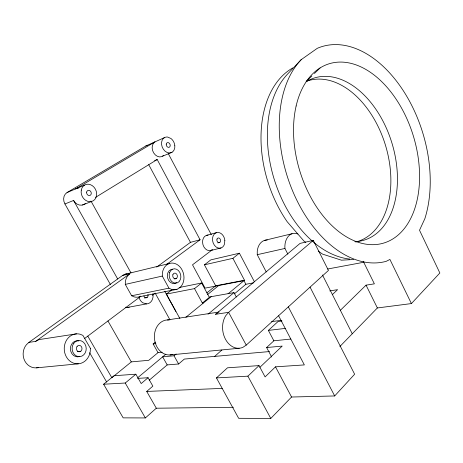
<?xml version="1.0" encoding="UTF-8"?>
<svg xmlns="http://www.w3.org/2000/svg" width="463" height="463" viewBox="0 0 463 463"><rect width="100%" height="100%" fill="white"/><g stroke="black" fill="none" stroke-linecap="round" stroke-linejoin="round"><path stroke-width="0.69" d="M266.242 271.949L257.243 254.685L257.266 251.079A15.505 11.193 77.2 0 1 267.273 240.019M162.287 276.07L162.386 272.921A13.462 10.742 77.8 0 1 174.904 263.511A13.462 10.742 77.8 0 1 183.846 279.785A13.462 10.742 77.8 0 1 171.408 289.352L168.937 288.171L162.287 276.07L125.282 284.398L125.404 281.435A12.669 10.481 78.1 0 1 129.848 273.743L122.498 275.52L28.891 342.4L26.362 344.761A13.849 12.507 -89.6 0 0 24.852 361.065A13.849 12.507 -89.6 0 0 38.452 367.529M278.633 315.841L304.359 364.913L275.497 366.835L265.096 376.917L259.025 365.602L227.495 367.807L216.441 377.918L238.659 418.303L270.774 418.43L291.568 397.022L334.68 395.952L354.635 374.22L310.06 287.135M339.883 346.503L377.374 307.959L411.41 303.572L439.85 272.991L419.519 230.244L424.843 218.698A112.081 71.14 73 0 0 404.286 92.253A112.081 71.14 73 0 0 317.277 48.32L301.222 59.64L287.847 73.779A102.531 66.539 73 0 0 275.277 182.625A102.531 66.539 73 0 0 349.687 259.054M340.363 310.291L366.048 285.156L374.382 283.836L363.218 261.265M306.176 81.552L311.848 76.007M314.423 73.49L320.089 67.945M259.876 367.333L282.21 346.081L266.63 347.545L271.665 357.008M332.422 294.549L337.579 289.67L329.731 290.909M216.441 377.918L247.896 376.159L259.025 365.602M266.63 347.545L273.864 340.791L290.845 339.049M273.864 340.791L268.366 330.403L278.113 321.484L282.008 320.986M246.229 345.114L228.618 312.334L225.857 315.54A19.487 14.648 82.5 0 0 225.487 339.281A19.487 14.648 82.5 0 0 242.953 347.302L246.229 345.114L328.452 270.427L313.289 240.384L300.076 243.388L215.555 314.302L228.618 312.334L313.289 240.384M156.315 408.216L146.719 391.426L152.859 386.142L148.079 377.727L141.198 383.555L135.856 374.202L114.072 375.725L103.614 384.232L123.181 417.863L145.353 417.944L156.315 408.216L233.427 407.284M214.323 356.713L221.846 350.034M149.213 380.198L167.189 364.919L178.614 363.987L184.338 359.068L269.588 351.556M167.189 364.919L162.658 356.846L174.024 355.769L176.16 353.964M137.962 377.513L165.841 354.183M234.411 293.843L245.888 284.276L253.707 282.818M103.614 384.232L125.247 383.023L135.856 374.202M208.014 314.209L233.989 292.61L236.304 296.957M162.148 352.221L158.022 352.644L148.779 360.295L131.307 361.892L111.855 377.727L87.785 336.121M228.068 293.797L244.481 280.225L232.912 258.325L204.414 264.819L215.665 285.781L244.481 280.225M158.022 352.644L153.126 343.934L155.348 342.128M185.877 317.277L211.197 296.661M179.864 318.503L166.414 294.086L194.518 288.611L202.348 303.039L209.907 296.893L233.989 292.61M207.661 294.462L218.75 285.503M206.851 292.882L215.665 285.781M194.518 288.611L201.613 283.015L209.351 297.344M232.912 258.325L239.394 253.209L254.453 281.845M166.414 294.086L171.808 289.936M204.414 264.819L210.844 259.865L239.394 253.209M152.35 295.319L155.209 293.148M84.364 338.69L140.793 296.297M166.448 264.576L200.08 239.776L157.194 159.527L154.573 160.62M156.668 267.087L190.461 242.346L200.08 239.776M28.891 342.4L35.68 341.381L129.848 273.743M95.476 197.4L157.194 159.527M110.402 284.508L64.93 203.963A8.687 7.385 65 0 1 67.048 192.55L145.839 145.961L164.365 137.679M67.048 192.55L84.59 185.09M162.594 156.21L172.08 152.246M64.93 203.963L73.559 200.467A8.832 7.443 65.4 0 0 83.716 204.582M82.495 205.016L91.5 201.503M206.533 235.337L216.464 232.646M217.813 242.907L219.821 242.392M210.978 250.454L220.973 247.983M124.952 274.275L169.406 263.488M264.379 240.436L292.014 233.728M257.243 254.685L284.924 248.452L287.859 254.164M174.36 278.888L176.403 278.448M125.282 284.398L131.648 295.759L168.937 288.171M179.059 287.552L201.613 283.015M139.508 296.737L177.022 289.271M144.415 297.998L147.147 297.46M327.665 269.003L363.935 262.232M127.51 307.42L146.54 303.902A8.699 7.142 79.4 0 0 152.402 299.422L152.958 297.327A8.699 7.142 79.4 0 0 152.888 293.976M202.348 303.039L203.639 302.819M76.58 333.846L41.89 339.159A14.04 12.611 89.7 0 0 35.68 341.381M167.38 319.939L219.109 312.021M271.567 321.606L281.562 320.315M77.257 351.677L80.776 351.255M153.126 343.934L155.909 343.604M268.366 330.403L285.272 328.417M36.502 367.853L78.386 363.802M170.054 354.936L239.232 348.245M137.569 378.387L148.079 377.727M353.61 259.494L341.491 260.189L322.589 254.146L318.208 251.073M146.719 391.426L222.188 388.399M146.54 303.902L142.859 302.831A8.699 7.142 79.4 0 1 139.103 297.628M131.648 295.759L134.044 296.852A12.669 10.481 78.1 0 0 140.769 296.181M305.707 242.305L303.994 241.101L287.216 221.76A101.692 66.527 73 0 1 292.819 67.911M89.648 352.742L106.652 382.027M125.247 383.023L145.353 417.944M107.948 320.969L131.307 361.892M73.559 200.467L117.666 278.969M174.024 355.769L178.614 363.987M90.939 201.035L131.006 272.915M155.244 293.258L169.95 319.806M164.73 291.285L175.853 311.466M247.896 376.159L270.774 418.43M148.698 164.625L190.461 242.346M275.497 366.835L291.568 397.022M168.196 153.444L211.348 234.747M245.888 284.276L243.966 280.647L205.097 288.131L192.51 264.813L212.384 249.707A7.877 6.031 75.5 0 1 202.973 244.742A7.877 6.031 75.5 0 1 208.101 235.135M288.322 306.882L334.68 395.952M322.456 274.97L352.268 333.771M366.048 285.156L377.374 307.959M411.41 303.572L389.921 259.442L386.194 261.335A112.081 71.14 73 0 1 292.83 191.451A112.081 71.14 73 0 1 301.222 59.64M284.924 248.452C284.571 243.683 285.717 238.509 289.387 235.204A16.095 11.268 77.1 0 1 297.935 233.983M176.6 282.58A7.234 5.77 77.8 0 1 167.71 278.263A7.234 5.77 77.8 0 1 172.658 269.217M172.485 354.484A17.553 14.121 83.9 0 1 154.463 338.679A17.553 14.121 83.9 0 1 169.226 320.014M215.555 314.302A19.11 14.561 82.7 0 1 217.76 312.809M357.054 241.669A84.116 54.975 73 0 1 355.729 242.033M306.286 81.338A84.116 54.975 73 0 1 384.226 141.377A84.116 54.975 73 0 1 360.289 240.552M359.629 240.806A84.116 54.975 73 0 1 358.35 241.264M122.498 275.52A12.507 10.423 78.2 0 1 126.96 273.876M129.316 307.079A8.427 7.043 79.7 0 1 125.652 307.189M145.839 145.961A8.016 6.251 66.3 0 1 147.361 145.376M79.769 356.441A8.062 7.038 87.3 0 1 70.417 349.258A8.062 7.038 87.3 0 1 78.826 340.918M78.785 187.995A8.832 7.443 65.4 0 0 75.672 188.881L154.96 141.886A8.137 6.285 66.5 0 0 153.699 152.935A8.137 6.285 66.5 0 0 163.468 155.533M85.319 203.477A8.832 7.443 65.4 0 1 84.283 204.27M147.934 294.526A2.61 2.141 79.4 0 1 146.644 297.732A2.61 2.141 79.4 0 1 143.877 295.95M306.327 81.604A84.81 54.981 73 0 1 391.999 143.27A84.81 54.981 73 0 1 354.843 241.68M224.844 240.517L224.37 244.412A7.998 6.06 75.5 0 1 219.404 248.209L217.778 247.902A7.998 6.06 75.5 0 1 212.558 238.086A7.998 6.06 75.5 0 1 219.653 232.773L221.198 233.612A7.998 6.06 75.5 0 1 224.844 240.517M174.817 145.77L174.759 147.79A8.259 6.314 66.7 0 1 167.079 152.454A8.259 6.314 66.7 0 1 161.628 142.129L162.148 140.289A8.259 6.314 66.7 0 1 167.606 137.042L170.986 138.518A8.259 6.314 66.7 0 1 174.817 145.77M90.389 348.326L90.21 351.816A15.007 13.103 87.3 0 1 74.827 363.524A15.007 13.103 87.3 0 1 64.484 345.699A15.007 13.103 87.3 0 1 79.977 334.176L82.877 335.368L90.389 348.326M81.28 190.131L81.152 192.388A8.976 7.501 65.7 0 0 85.551 200.253L87.484 201.249A8.976 7.501 65.7 0 0 96.535 195.733A8.976 7.501 65.7 0 0 90.418 184.673L88.398 184.222A8.976 7.501 65.7 0 0 81.928 188.076L81.28 190.131M172.93 274.559A2.882 2.298 77.8 0 0 175.28 278.836A2.882 2.298 77.8 0 0 176.941 274.536A2.882 2.298 77.8 0 0 172.93 274.559M169.684 272.429A7.258 5.776 77.8 0 0 175.616 283.182A7.258 5.776 77.8 0 0 179.766 272.342A7.258 5.776 77.8 0 0 169.684 272.429M73.82 343.228A8.091 7.049 87.2 0 0 77.859 356.51A8.091 7.049 87.2 0 0 85.829 346.011A8.091 7.049 87.2 0 0 73.82 343.228M77.084 346.434A3.212 2.801 87.2 0 0 78.675 351.718A3.212 2.801 87.2 0 0 81.853 347.563A3.212 2.801 87.2 0 0 77.084 346.434M296.135 105.969A93.705 59.409 73.1 0 0 371.216 244.667A93.705 59.409 73.1 0 0 402.353 109.546A93.705 59.409 73.1 0 0 296.135 105.969M86.662 192.104A2.691 2.251 65.7 0 0 89.718 195.508A2.691 2.251 65.7 0 0 90.47 191.196A2.691 2.251 65.7 0 0 86.662 192.104M166.258 144.132A2.477 1.893 66.7 0 0 168.926 147.344A2.477 1.893 66.7 0 0 169.499 143.455A2.477 1.893 66.7 0 0 166.258 144.132M217.014 239.082A2.402 1.817 75.5 0 0 218.924 242.681A2.402 1.817 75.5 0 0 220.214 239.18A2.402 1.817 75.5 0 0 217.014 239.082"/></g></svg>
